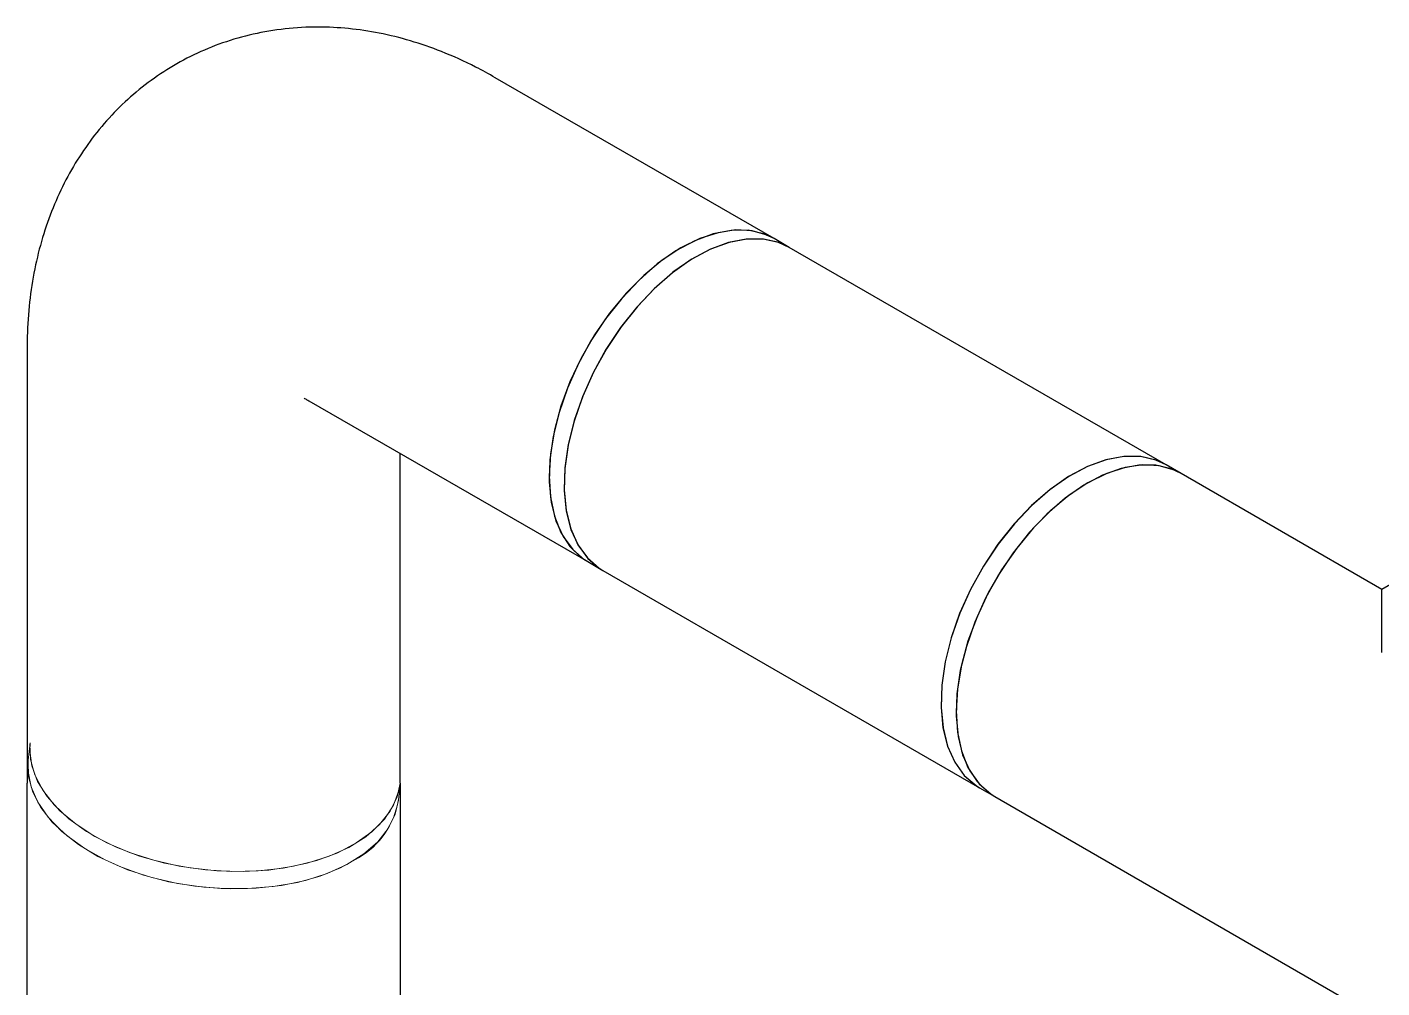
# Model space of a CAD drawing. Extents: x 0 to 3125, y 0 to 2290.
# Drawn here: x 1729.2 to 1855.9, y 1470.2 to 1560.2 of the extents above; entities that cross this region are included whole.
import ezdxf

# ---------------------------------------------------------------- set-up
doc = ezdxf.new("R2010")
doc.units = 0
doc.header["$LTSCALE"] = 10
doc.header["$MEASUREMENT"] = 0
doc.linetypes.add('SLD-实线', pattern=[0])
doc.layers.get('0').update_dxf_attribs({"linetype": 'CONTINUOUS'})

msp = doc.modelspace()

# ---------------------------------------------------------------- linework, layer by layer
at = {"color": 7, "linetype": 'Continuous', "lineweight": 25}
for p, q in [((1799.04, 1540.36), (1772.95, 1555.42)), ((1800.45, 1539.54), (1799.04, 1540.36)), ((1835.7, 1519.19), (1800.45, 1539.54)), ((1729.15, 1530.13), (1729.15, 1489.42)), ((1755.5, 1525.19), (1781.59, 1510.14)), ((1886.64, 1525.3), (1855.88, 1507.54)), ((1764.05, 1489.42), (1764.05, 1520.26)), ((1837.11, 1518.38), (1835.7, 1519.19)), ((1855.88, 1507.54), (1837.11, 1518.38)), ((1781.59, 1510.14), (1783, 1509.32)), ((1783, 1509.32), (1818.25, 1488.97)), ((1855.88, 1501.64), (1855.88, 1507.54)), ((1818.25, 1488.97), (1819.66, 1488.16)), ((1819.66, 1488.16), (1874.65, 1456.41))]:
    msp.add_line(p, q, dxfattribs=at)
at = {"color": 7, "linetype": 'SLD-实线', "lineweight": 15}
for p, q in [((1729.43, 1493.18), (1729.25, 1491.57)), ((1763.88, 1487.81), (1764.05, 1489.42))]:
    msp.add_line(p, q, dxfattribs=at)
for p, q in [((1729.15, 1429.09), (1729.15, 1489.42)), ((1764.05, 1489.42), (1764.05, 1429.09))]:
    msp.add_line(p, q)
at = {"color": 7, "linetype": 'Continuous', "lineweight": 25, "flags": 128}
for points in [[(1799.04, 1540.36), (1798.39, 1540.68), (1796.98, 1541.08), (1795.44, 1541.17), (1793.79, 1540.92), (1792.07, 1540.36), (1790.31, 1539.49), (1788.56, 1538.34), (1786.84, 1536.91), (1785.19, 1535.25), (1783.64, 1533.38), (1782.23, 1531.35), (1780.99, 1529.19), (1779.93, 1526.96), (1779.09, 1524.69), (1778.48, 1522.43), (1778.1, 1520.22), (1777.98, 1518.12)], [(1799.04, 1540.36), (1798.04, 1540.82), (1796.59, 1541.14), (1795.01, 1541.13), (1793.34, 1540.81), (1791.61, 1540.16), (1789.85, 1539.22), (1788.1, 1537.99), (1786.4, 1536.49), (1784.77, 1534.77), (1783.26, 1532.86), (1781.89, 1530.79), (1780.69, 1528.61), (1779.69, 1526.36), (1778.91, 1524.09), (1778.35, 1521.84), (1778.04, 1519.66), (1777.98, 1517.59), (1778.18, 1515.68), (1778.61, 1513.97), (1779.29, 1512.48), (1780.19, 1511.26), (1781.3, 1510.31), (1781.59, 1510.14)], [(1800.45, 1539.54), (1799.5, 1539.99), (1798.05, 1540.32), (1796.48, 1540.32), (1794.81, 1540.01), (1793.08, 1539.38), (1791.32, 1538.44), (1789.57, 1537.22), (1787.86, 1535.74), (1786.24, 1534.02), (1784.72, 1532.12), (1783.34, 1530.05), (1782.14, 1527.87), (1781.13, 1525.63), (1780.34, 1523.35), (1779.78, 1521.1), (1779.46, 1518.92), (1779.39, 1516.85), (1779.58, 1514.93), (1780.01, 1513.21), (1780.67, 1511.72), (1781.57, 1510.48), (1782.67, 1509.53), (1783, 1509.32)], [(1800.45, 1539.54), (1799.45, 1540), (1798, 1540.32), (1796.42, 1540.32), (1794.75, 1539.99), (1793.02, 1539.35), (1791.26, 1538.4), (1789.51, 1537.17), (1787.81, 1535.68), (1786.18, 1533.96), (1784.67, 1532.05), (1783.3, 1529.98), (1782.1, 1527.8), (1781.1, 1525.55), (1780.32, 1523.27), (1779.76, 1521.03), (1779.45, 1518.85), (1779.39, 1516.78), (1779.59, 1514.87), (1780.02, 1513.15), (1780.7, 1511.67), (1781.6, 1510.44), (1782.71, 1509.5), (1783, 1509.32)], [(1835.7, 1519.19), (1834.76, 1519.63), (1833.32, 1519.96), (1831.75, 1519.98), (1830.08, 1519.66), (1828.35, 1519.03), (1826.59, 1518.1), (1824.84, 1516.88), (1823.13, 1515.4), (1821.5, 1513.69), (1819.98, 1511.78), (1818.61, 1509.72), (1817.4, 1507.54), (1816.39, 1505.3), (1815.6, 1503.02), (1815.03, 1500.77), (1814.71, 1498.59), (1814.64, 1496.52), (1814.82, 1494.6), (1815.25, 1492.87), (1815.92, 1491.38), (1816.81, 1490.14)], [(1835.7, 1519.19), (1834.75, 1519.64), (1833.3, 1519.97), (1831.73, 1519.97), (1830.06, 1519.66), (1828.33, 1519.03), (1826.57, 1518.09), (1824.82, 1516.87), (1823.11, 1515.39), (1821.49, 1513.67), (1819.97, 1511.77), (1818.6, 1509.7), (1817.39, 1507.52), (1816.38, 1505.28), (1815.59, 1503), (1815.03, 1500.75), (1814.71, 1498.57), (1814.64, 1496.5), (1814.83, 1494.58), (1815.26, 1492.86), (1815.93, 1491.37), (1816.82, 1490.13), (1817.92, 1489.18), (1818.25, 1488.97)], [(1837.11, 1518.38), (1836.17, 1518.82), (1834.73, 1519.15), (1833.16, 1519.16), (1831.49, 1518.85), (1829.76, 1518.22), (1828, 1517.29), (1826.25, 1516.07), (1824.54, 1514.59), (1822.91, 1512.88), (1821.39, 1510.97), (1820.02, 1508.91), (1818.81, 1506.73), (1817.8, 1504.48), (1817.01, 1502.21), (1816.44, 1499.96), (1816.12, 1497.77), (1816.05, 1495.7), (1816.23, 1493.78), (1816.66, 1492.06), (1817.33, 1490.56), (1818.22, 1489.33)], [(1837.11, 1518.38), (1836.47, 1518.7), (1835.06, 1519.11), (1833.51, 1519.19), (1831.86, 1518.95), (1830.14, 1518.38), (1828.39, 1517.52)], [(1777.98, 1518.12), (1778.1, 1516.17), (1778.48, 1514.4), (1779.09, 1512.85), (1779.93, 1511.55), (1780.99, 1510.53), (1781.59, 1510.14)], [(1828.39, 1517.52), (1826.63, 1516.36), (1824.91, 1514.93), (1823.26, 1513.27), (1821.72, 1511.4), (1820.31, 1509.37), (1819.06, 1507.22), (1818.01, 1504.98), (1817.16, 1502.71), (1816.55, 1500.45), (1816.17, 1498.25), (1816.05, 1496.15), (1816.17, 1494.19), (1816.55, 1492.42), (1817.16, 1490.87), (1818.01, 1489.57), (1819.06, 1488.56), (1819.66, 1488.16)], [(1816.81, 1490.14), (1817.91, 1489.19), (1818.25, 1488.97)], [(1818.22, 1489.33), (1819.32, 1488.37), (1819.66, 1488.16)]]:
    msp.add_lwpolyline(points, dxfattribs=at)
at = {"color": 7, "linetype": 'SLD-实线', "lineweight": 15, "flags": 128}
for points in [[(1729.43, 1493.18), (1729.4, 1492.46), (1729.59, 1491.02), (1730.14, 1489.57), (1731.03, 1488.16), (1732.23, 1486.82), (1733.73, 1485.56), (1735.5, 1484.43), (1737.49, 1483.43), (1739.67, 1482.59), (1742, 1481.93), (1744.42, 1481.47), (1746.89, 1481.2), (1749.36, 1481.13), (1751.77, 1481.28), (1754.08, 1481.63), (1756.24, 1482.17), (1758.21, 1482.9), (1759.95, 1483.81), (1761.41, 1484.86), (1762.58, 1486.05), (1763.42, 1487.34), (1763.93, 1488.71), (1764.05, 1489.42)], [(1764.05, 1489.42), (1763.76, 1488.12), (1763.11, 1486.78), (1762.12, 1485.53), (1760.83, 1484.4), (1759.24, 1483.4), (1757.41, 1482.57), (1755.35, 1481.92), (1753.12, 1481.46), (1750.76, 1481.19), (1748.32, 1481.14), (1745.85, 1481.29), (1743.39, 1481.64), (1741, 1482.19), (1738.73, 1482.93), (1736.62, 1483.83), (1734.72, 1484.89), (1733.06, 1486.08), (1731.68, 1487.38), (1730.61, 1488.75), (1729.87, 1490.18), (1729.47, 1491.63), (1729.42, 1493.07), (1729.43, 1493.18)], [(1760.15, 1482.43), (1758.47, 1481.49), (1756.56, 1480.72), (1754.44, 1480.12), (1752.16, 1479.73), (1749.77, 1479.54), (1747.31, 1479.55), (1744.83, 1479.77), (1742.39, 1480.19), (1740.04, 1480.8), (1737.82, 1481.6), (1735.78, 1482.56), (1733.95, 1483.67), (1732.39, 1484.89), (1731.11, 1486.22), (1730.15, 1487.62), (1729.52, 1489.05), (1729.24, 1490.5), (1729.25, 1491.57)], [(1763.88, 1487.81), (1763.58, 1486.51), (1762.93, 1485.17), (1761.95, 1483.92), (1760.65, 1482.78), (1759.07, 1481.79), (1757.23, 1480.96), (1755.18, 1480.3), (1752.95, 1479.84), (1750.59, 1479.58), (1748.14, 1479.52), (1745.67, 1479.67), (1743.21, 1480.02), (1740.83, 1480.58), (1738.55, 1481.31), (1736.45, 1482.22), (1734.55, 1483.28), (1732.89, 1484.47), (1731.51, 1485.76), (1730.44, 1487.14), (1729.69, 1488.56), (1729.29, 1490.01), (1729.24, 1491.46), (1729.25, 1491.57)]]:
    msp.add_lwpolyline(points, dxfattribs=at)
at = {"color": 7, "linetype": 'SLD-实线', "lineweight": 15}
msp.add_arc((1756.39, 1489.01), 7.58, 299.6956, 350.8208, dxfattribs=at)
at = {"color": 7, "linetype": 'Continuous', "lineweight": 25}
for points, knots in [([(1772.95, 1555.42), (1772.34, 1555.76), (1770.7, 1556.67), (1768.05, 1557.86), (1765.04, 1558.91), (1762.13, 1559.63), (1759.25, 1560.06), (1756.3, 1560.21), (1753.3, 1560.05), (1750.3, 1559.55), (1747.44, 1558.73), (1744.74, 1557.61), (1742.22, 1556.22), (1739.89, 1554.57), (1737.77, 1552.7), (1735.87, 1550.61), (1734.19, 1548.33), (1732.74, 1545.87), (1731.53, 1543.24), (1730.55, 1540.45), (1729.82, 1537.51), (1729.34, 1534.41), (1729.17, 1531.93), (1729.16, 1530.49), (1729.15, 1530.13)], [0, 0, 0, 0, 0.032998, 0.088319, 0.137413, 0.185248, 0.231862, 0.277394, 0.327049, 0.375494, 0.422798, 0.469185, 0.514885, 0.560125, 0.605078, 0.649972, 0.695054, 0.740582, 0.786819, 0.834021, 0.882411, 0.932134, 0.983204, 1, 1, 1, 1]), ([(1755.06, 1525.42), (1755.08, 1525.41), (1755.12, 1525.4), (1755.39, 1525.26), (1755.5, 1525.19)], [0, 0, 0, 0, 0.546734, 1, 1, 1, 1])]:
    msp.add_open_spline(points, degree=3, knots=knots, dxfattribs=at)

doc.saveas('drawing.dxf')
